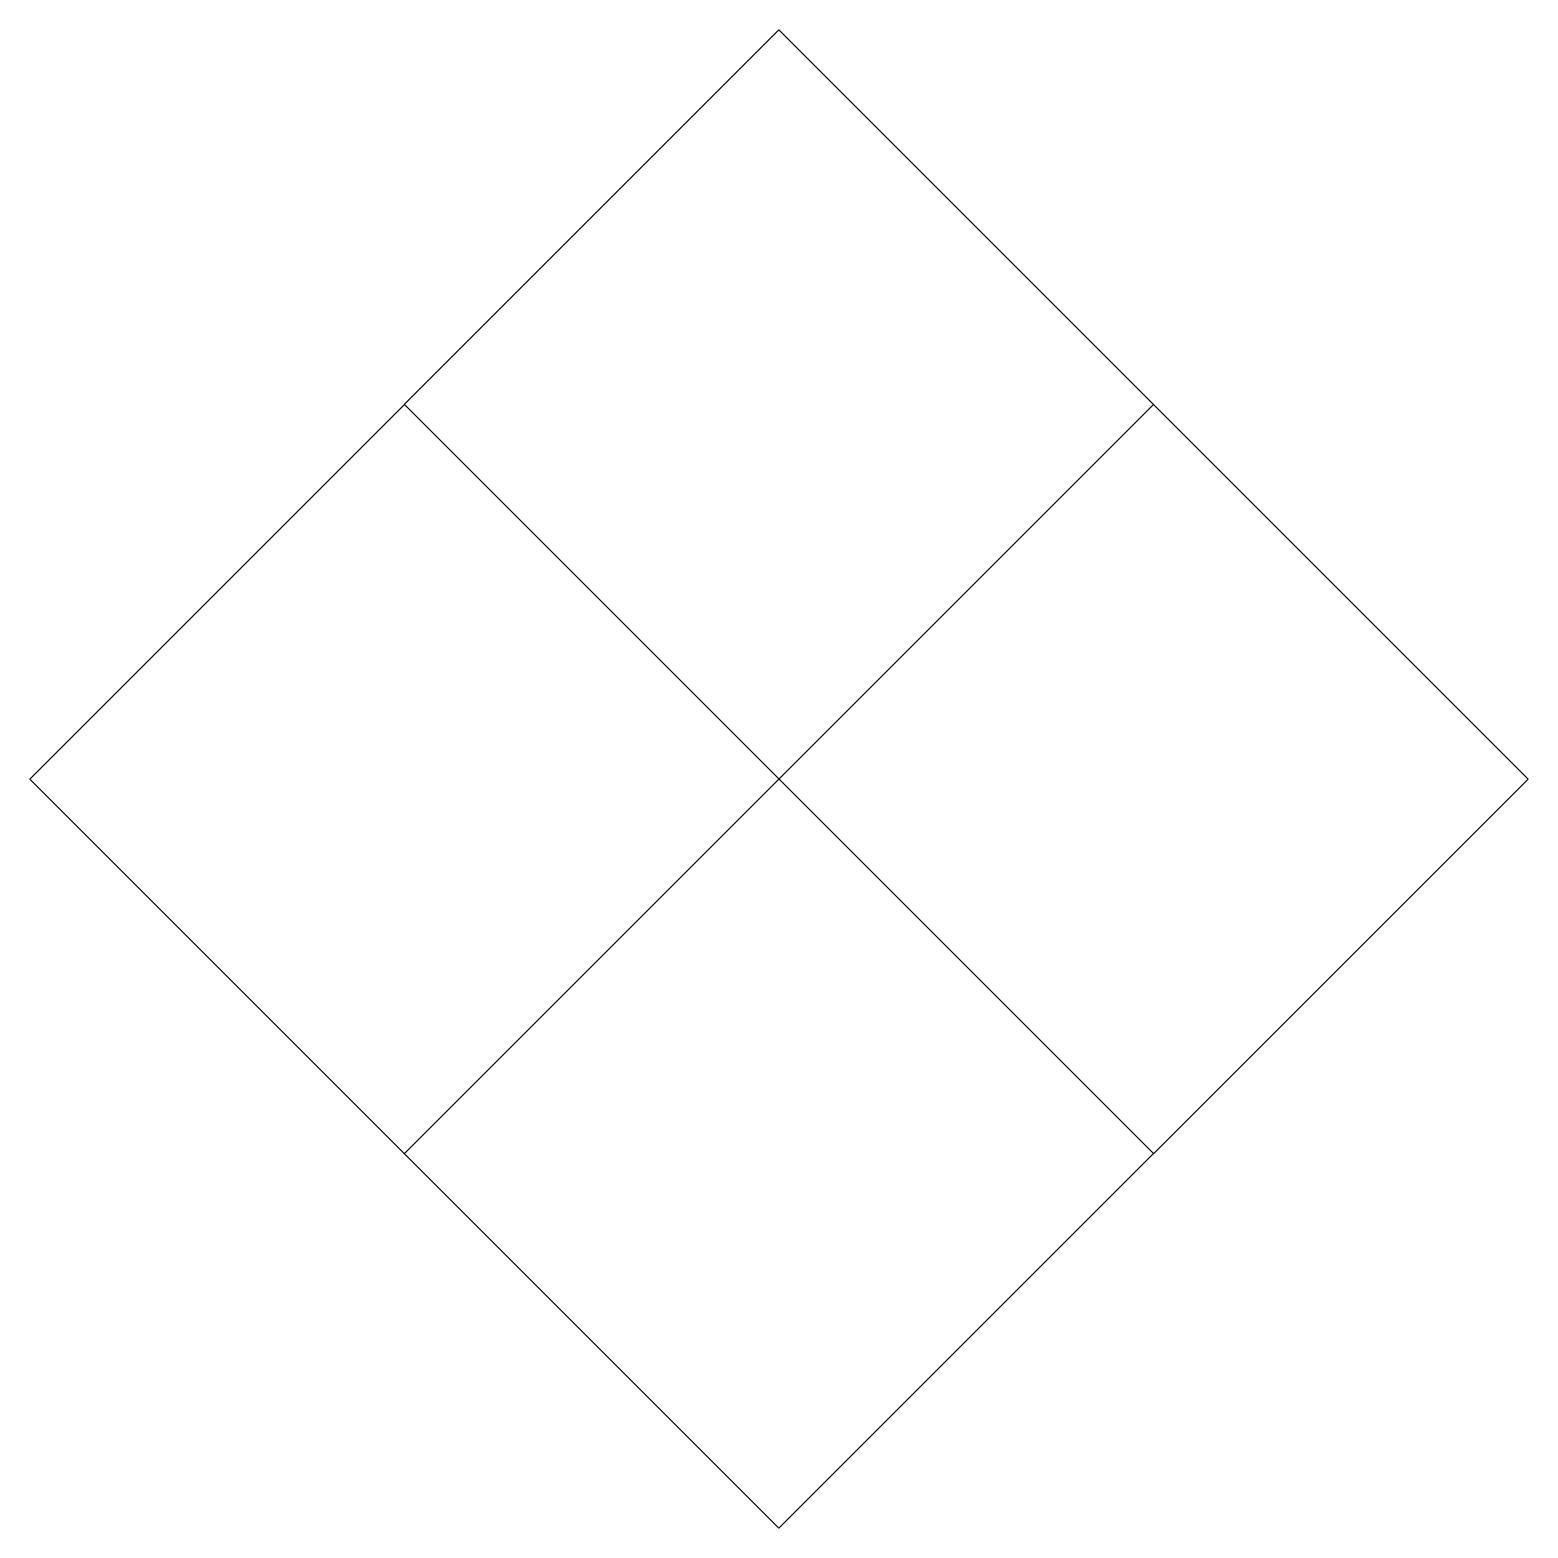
# Model space of a CAD drawing. Header units: millimetres. Extents: x -636 to 636, y -636 to 636.
import ezdxf

# ---------------------------------------------------------------- set-up
doc = ezdxf.new("R2010")
doc.units = ezdxf.units.MM

msp = doc.modelspace()

# ---------------------------------------------------------------- linework, layer by layer
at = {"color": 0, "linetype": 'ByBlock', "lineweight": -2}
for p, q in [((-636.4, 0), (0, 636.4)), ((0, 636.4), (636.4, 0)), ((-318.2, 318.2), (318.2, -318.2)), ((-318.2, -318.2), (318.2, 318.2)), ((636.4, 0), (0, -636.4)), ((0, -636.4), (-636.4, 0))]:
    msp.add_line(p, q, dxfattribs=at)

doc.saveas('drawing.dxf')
